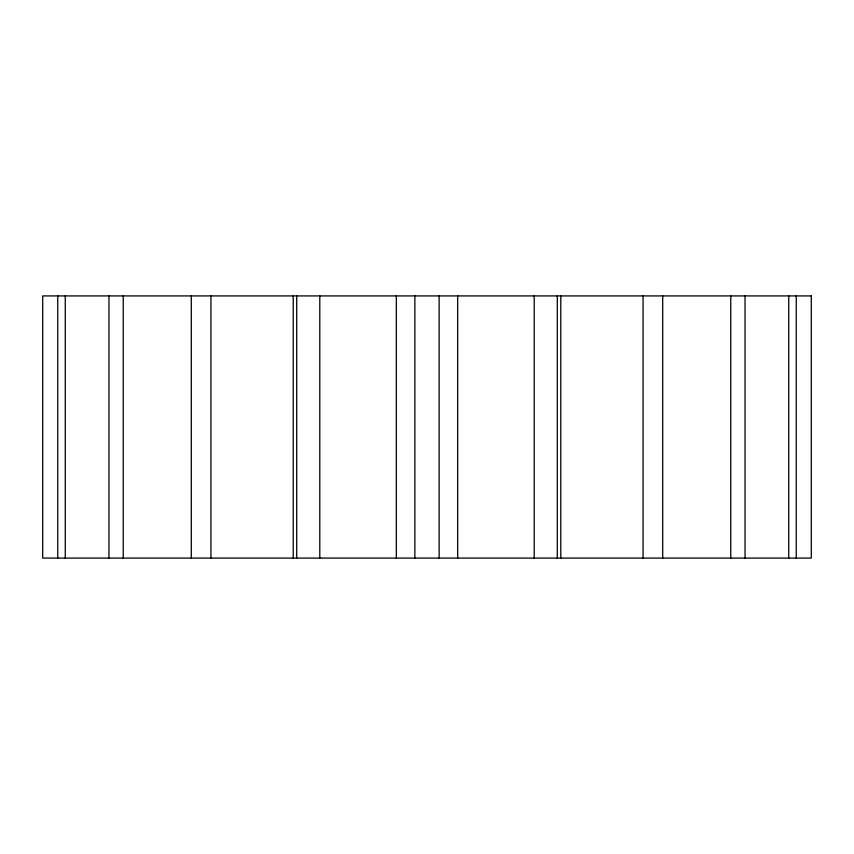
<?xml version="1.0" encoding="UTF-8"?>
<svg xmlns="http://www.w3.org/2000/svg" width="854" height="854" viewBox="0 0 854 854"><rect width="100%" height="100%" fill="white"/><g stroke="black" fill="none" stroke-linecap="round" stroke-linejoin="round"><path stroke-width="1.28" d="M796.248 295.922L796.248 558.078M788.744 295.922L788.744 558.078M745.04 295.922L745.04 558.078M730.768 295.922L730.768 558.078M662.704 295.922L662.704 558.078M643.062 295.922L643.062 558.078M560.779 295.922L560.779 558.078M557.299 295.922L557.299 558.078M534.209 295.922L534.209 558.078M457.68 295.922L457.68 558.078M439.137 295.922L439.137 558.078M414.863 295.922L414.863 558.078M396.32 295.922L396.32 558.078M319.791 295.922L319.791 558.078M296.701 295.922L296.701 558.078M293.221 295.922L293.221 558.078M210.938 295.922L210.938 558.078M191.296 295.922L191.296 558.078M123.232 295.922L123.232 558.078M108.96 295.922L108.96 558.078M65.256 295.922L65.256 558.078M57.752 295.922L57.752 558.078M811.3 295.922L42.7 295.922L42.7 558.078L811.3 558.078L811.3 295.922"/></g></svg>
